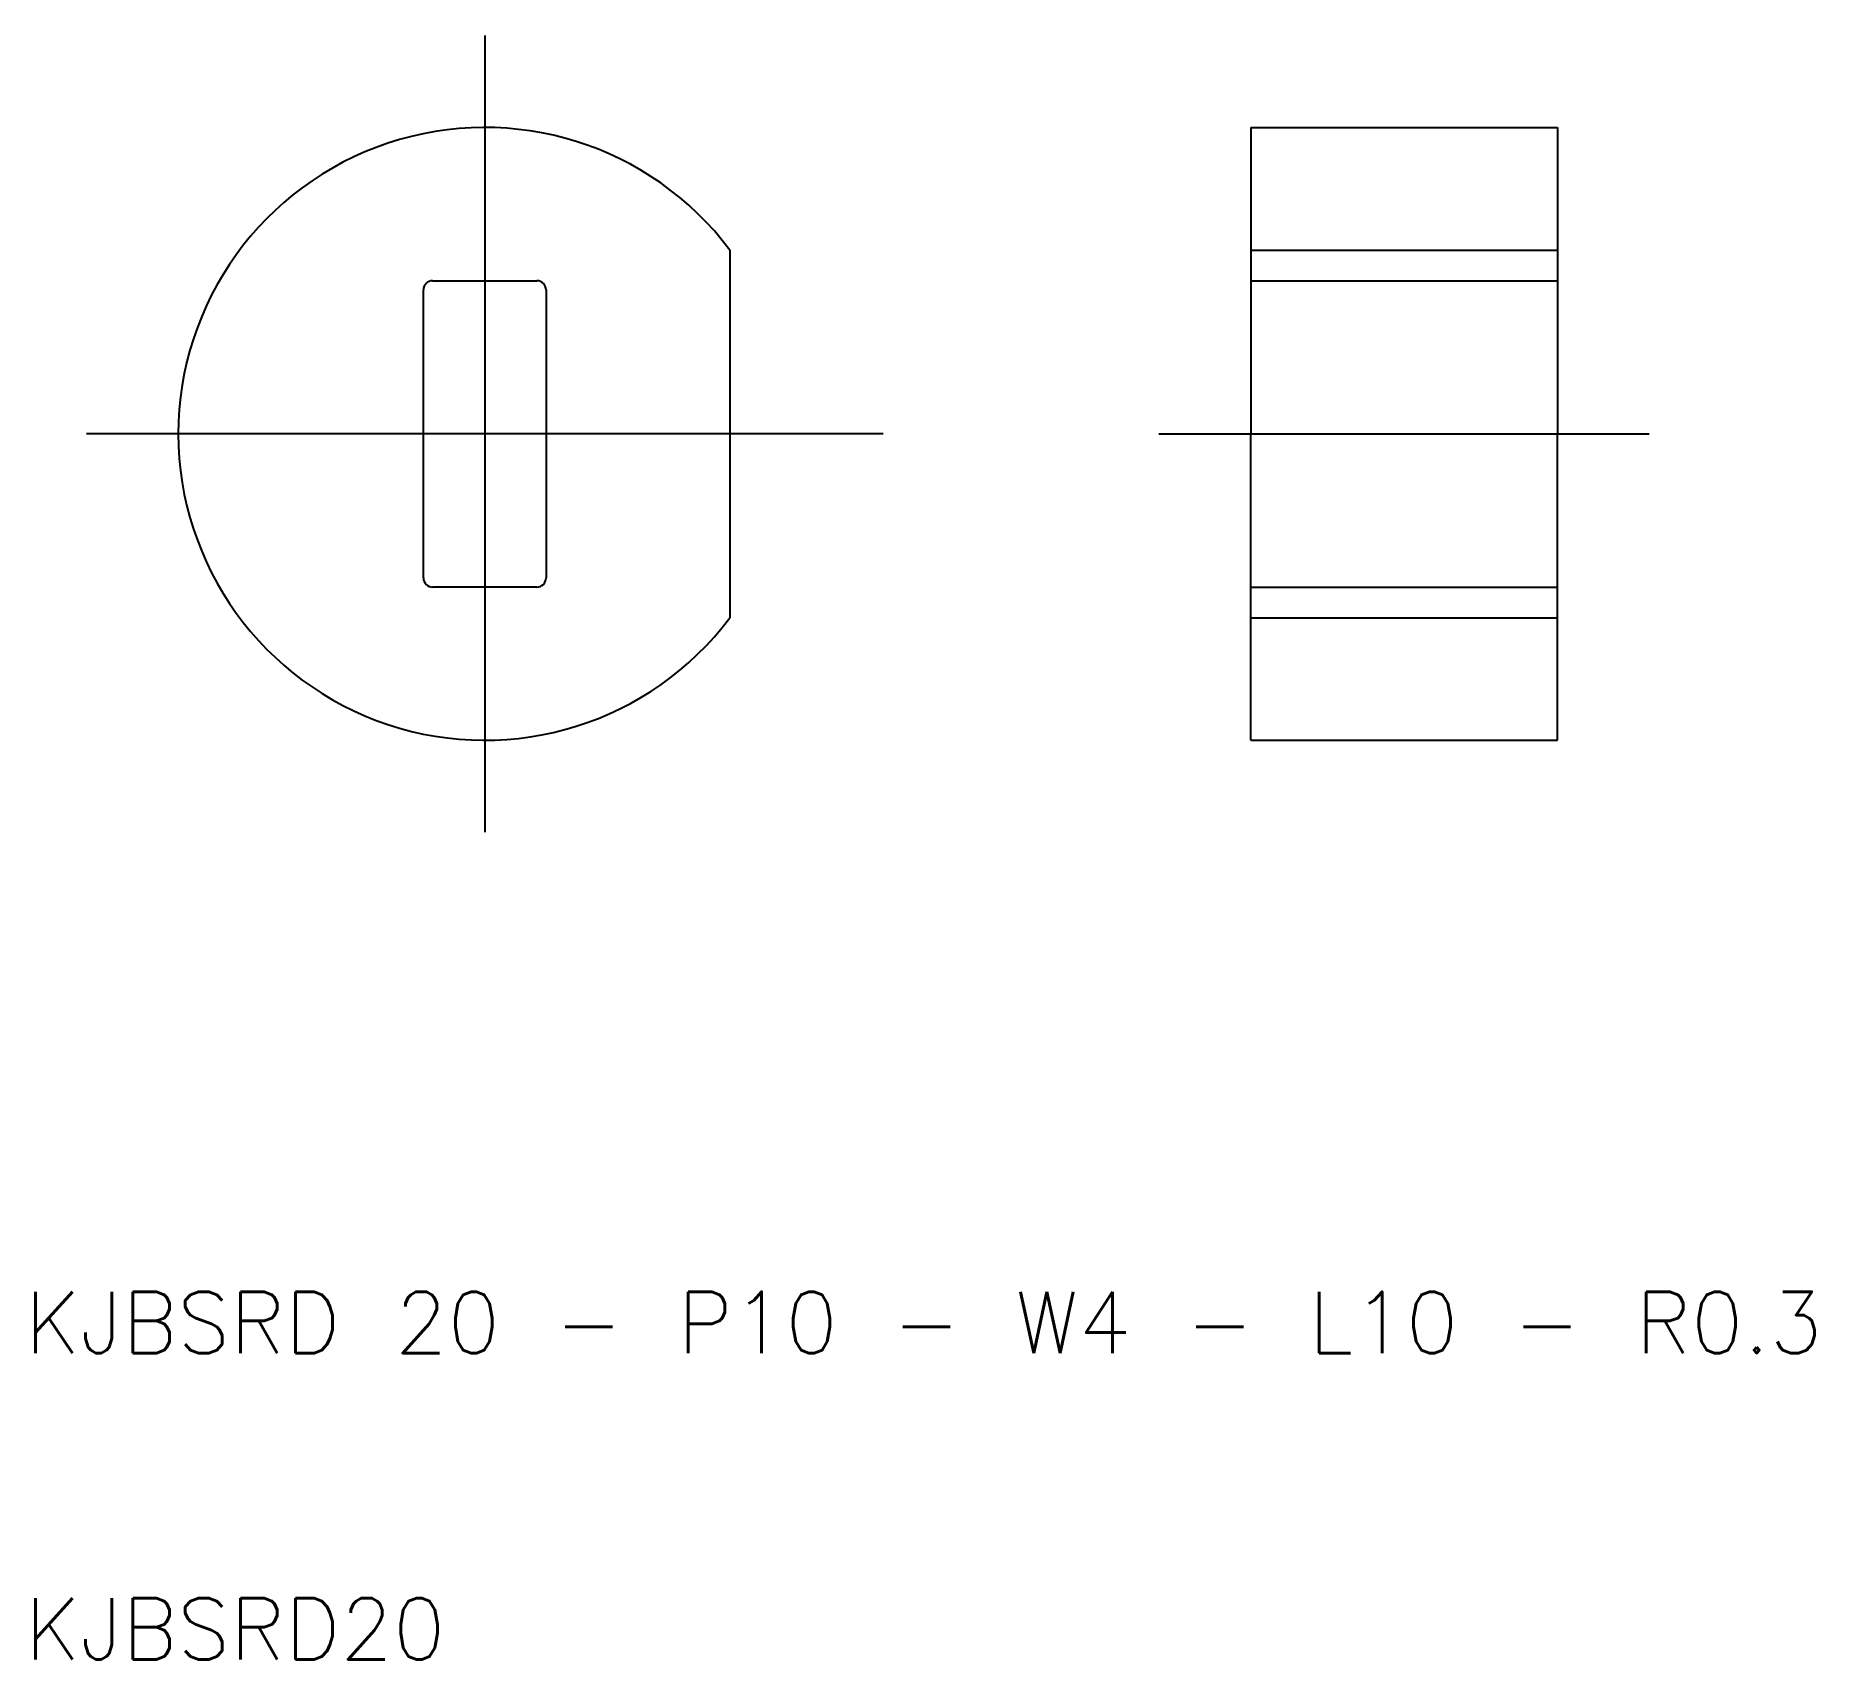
# Model space of a CAD drawing. Extents: x 10.3 to 68.4, y 10 to 63.
import ezdxf

# ---------------------------------------------------------------- set-up
doc = ezdxf.new("R2010")
doc.units = 0
doc.linetypes.add('CENTER', pattern=[50.8, 31.75, -6.35, 6.35, -6.35])
doc.linetypes.add('DASHED', pattern=[19.05, 12.7, -6.35])
doc.layers.get('0').update_dxf_attribs({"linetype": 'CONTINUOUS'})
doc.layers.add('CENTER', color=1, linetype='CENTER')
doc.styles.get("Standard").update_dxf_attribs({"font": 'txt.shx'})

msp = doc.modelspace()

# ---------------------------------------------------------------- linework, layer by layer
for p, q in [((50, 60), (50, 50)), ((60, 60), (60, 50)), ((50, 40), (50, 50)), ((60, 40), (60, 50))]:
    msp.add_line(p, q)
at = {"color": 7, "linetype": 'CONTINUOUS'}
for p, q in [((50, 60), (60, 60)), ((33, 56), (33, 44)), ((50, 56), (60, 56)), ((23, 45.3), (23, 54.7)), ((23.3, 55), (26.7, 55)), ((27, 54.7), (27, 45.3)), ((26.7, 45), (23.3, 45)), ((50, 44), (60, 44)), ((50, 40), (60, 40))]:
    msp.add_line(p, q, dxfattribs=at)
at = {"color": 3, "linetype": 'DASHED'}
for p, q in [((50, 55), (60, 55)), ((50, 45), (60, 45))]:
    msp.add_line(p, q, dxfattribs=at)
at = {"color": 7, "linetype": 'CONTINUOUS'}
for centre, radius, start, end in [((25, 50), 10, 36.8699, 323.1301), ((23.3, 54.7), 0.3, 90, 180), ((26.7, 54.7), 0.3, 0, 90), ((23.3, 45.3), 0.3, 180, 270), ((26.7, 45.3), 0.3, 270, 0)]:
    msp.add_arc(centre, radius, start, end, dxfattribs=at)
at = {"layer": 'CENTER', "color": 1, "linetype": 'CENTER'}
for p, q in [((25, 63), (25, 37)), ((38, 50), (12, 50)), ((47, 50), (63, 50))]:
    msp.add_line(p, q, dxfattribs=at)

# ---------------------------------------------------------------- texts
at = {"color": 7, "linetype": 'CONTINUOUS'}
for s, p in [('KJBSRD 20 - P10 - W4 - L10 - R0.3', (10, 20)), ('KJBSRD20', (10, 10))]:
    msp.add_text(s, height=2, dxfattribs=at).set_placement(p)

doc.saveas('drawing.dxf')
